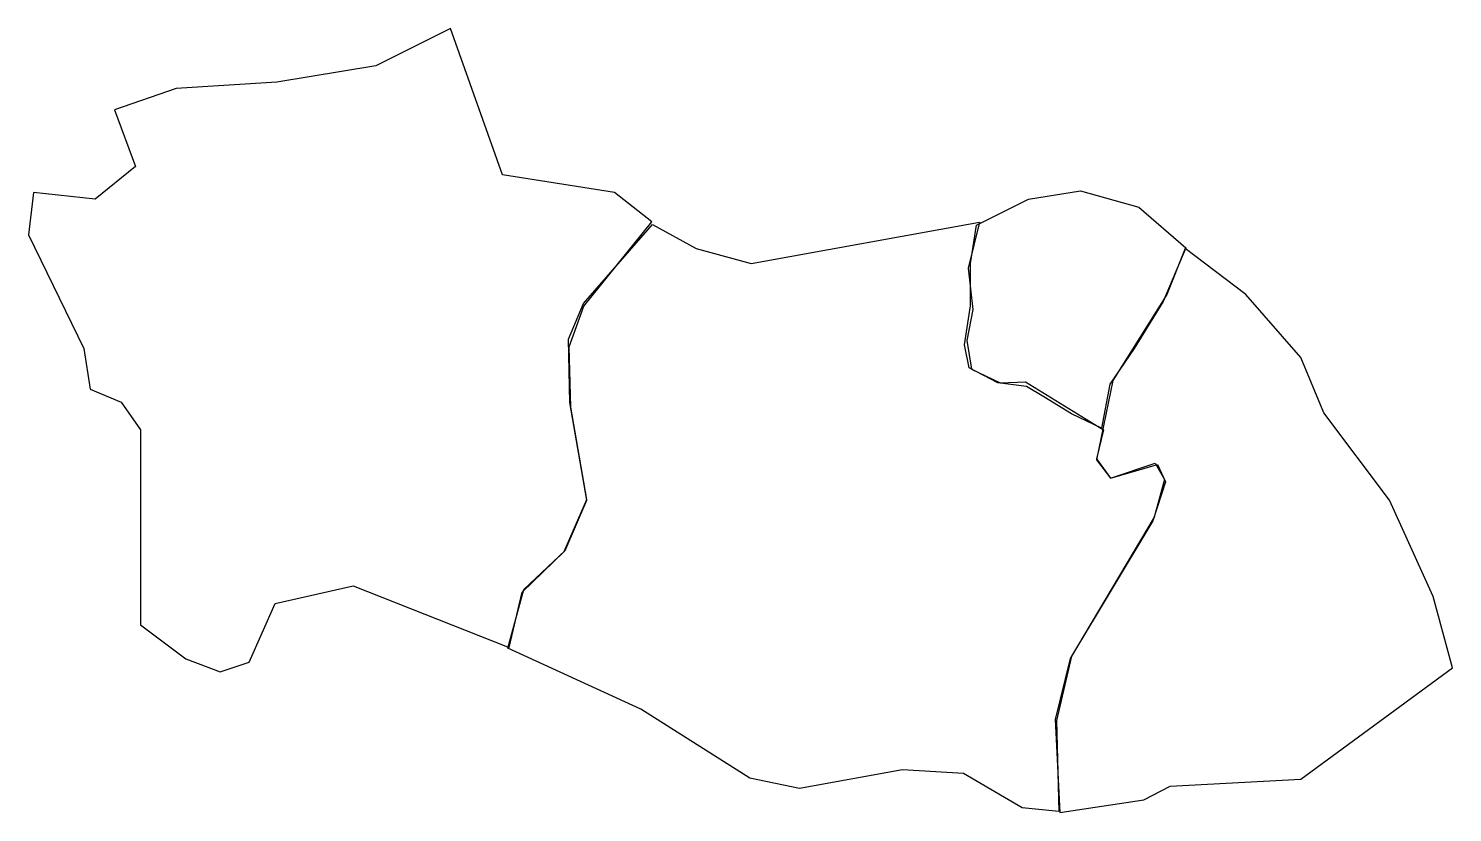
# Model space of a CAD drawing. Extents: x -461 to 247, y 265 to 655.
import ezdxf

# ---------------------------------------------------------------- set-up
doc = ezdxf.new("R2010")
doc.units = 0
doc.layers.add('Layer_1', color=7, linetype='CONTINUOUS')

msp = doc.modelspace()

# ---------------------------------------------------------------- linework, layer by layer
at = {"layer": 'Layer_1', "color": 7}
for points in [[(-251.325952, 654.578852), (-288.499568, 635.992044), (-337.795008, 627.91082), (-387.898576, 624.678332), (-418.607216, 614.172748), (-408.101632, 585.888476), (-428.30468, 569.726036), (-459.01332, 572.958524), (-461.43768, 551.947348), (-433.961536, 495.378812), (-430.729048, 475.175756), (-415.374728, 468.71078), (-405.677264, 454.972708), (-405.677264, 357.99806), (-383.049848, 341.0275), (-366.07928, 334.562524), (-351.533088, 339.411252), (-338.603136, 368.503652), (-299.813272, 377.392988), (-222.23356, 346.684356), (-215.768584, 374.1605), (-194.757408, 394.363556), (-183.443704, 420.22346), (-191.52492, 466.286412), (-192.333048, 496.186932), (-185.059944, 516.38998), (-151.118824, 558.412324), (-169.705624, 572.958524), (-225.466048, 581.847868), (-251.325952, 654.578852)], [(10.505586, 556.796084), (36.365492, 569.726036), (62.225397, 573.766644), (91.317792, 565.685428), (114.753328, 545.482372), (103.439624, 518.814348), (88.893424, 495.378812), (76.771594, 477.600124), (72.730983, 455.780828), (57.714286, 462.85714), (44, 471.428572), (35.428571, 476.571428), (21.142857, 478.285716), (6.857143, 485.714284), (4.571429, 497.14286), (7.428571, 516.571428), (7.428571, 537.714284), (10.505586, 556.796084)], [(51.428571, 265.14286), (33.142857, 266.85714), (4, 284.000004), (-26.285714, 285.714284), (-77.714286, 276.571428), (-102.285712, 281.714284), (-156.571432, 316.000004), (-222.857144, 346.285716), (-214.857144, 375.428572), (-194.285712, 394.85714), (-183.428568, 420.000004), (-192, 468.571428), (-192.571432, 500.000004), (-185.142856, 517.714284), (-150.857144, 557.14286), (-129.142856, 545.14286), (-101.714288, 537.714284), (12, 558.285716), (6.285714, 535.428572), (8.571429, 514.85714), (5.714286, 499.428572), (8, 485.14286), (22.285714, 478.285716), (34.857143, 478.85714), (73.714286, 454.85714), (70.285714, 440.571428), (77.142858, 430.85714), (100.571432, 437.714284), (104.571432, 429.14286), (98.285712, 409.714284), (57.714286, 342.285716), (50.285714, 310.285716), (51.428571, 265.14286)], [(114.285712, 545.14286), (105.142856, 522.285716), (78.285714, 479.428572), (70.285714, 440.000004), (77.142858, 430.85714), (99.428568, 438.285716), (104, 430.285716), (98.857144, 411.428572), (57.142858, 341.14286), (49.714286, 310.85714), (52, 264.571428), (93.714288, 270.85714), (106.857144, 277.714284), (172, 281.14286), (247.428568, 336.571428), (237.714288, 372.000004), (216, 420.000004), (183.428568, 463.428572), (172, 490.85714), (144.571432, 522.285716), (114.285712, 545.14286)]]:
    msp.add_lwpolyline(points, close=True, dxfattribs=at)

doc.saveas('drawing.dxf')
